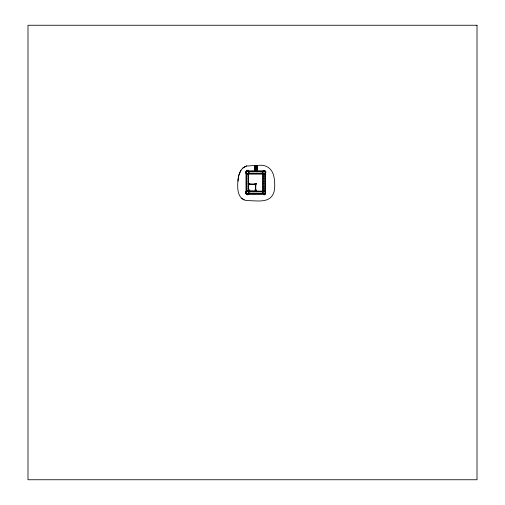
<?xml version="1.0" encoding="UTF-8"?>
<svg xmlns="http://www.w3.org/2000/svg" width="505" height="505" viewBox="0 0 505 505"><rect width="100%" height="100%" fill="white"/><g stroke="black" fill="none" stroke-linecap="round" stroke-linejoin="round"><path stroke-width="0.76" d="M264.027 174.509C270.554 169.547 257.468 169.611 264.027 174.509L264.033 173.922C268.685 170.419 259.381 170.419 264.033 173.922M256.54 194.078L256.546 193.358L255.89 193.358L255.89 194.078M256.698 191.199L256.691 191.919L256.016 191.919L256.281 190.941M245.632 172.483C249.767 164.756 249.767 180.203 245.632 172.483L246.124 172.483C249.053 167.016 249.053 177.943 246.124 172.483M245.632 192.639C249.767 184.912 249.767 200.359 245.632 192.639L246.124 192.639C249.053 187.178 249.053 198.099 246.124 192.639M262.348 192.639C266.482 184.912 266.482 200.359 262.348 192.639L262.84 192.639C265.763 187.178 265.763 198.099 262.84 192.639M238.013 181.042C238.291 175.102 240.235 167.793 246.711 165.943C250.038 166.132 253.207 165.141 256.515 165.615C265.662 163.885 272.208 167.887 274.051 177.186C274.752 181.926 275.086 186.73 274.139 191.483C270.775 203.256 258.825 200.839 249.489 200.662C235.526 201.293 237.205 184.95 238.587 175.809L241.018 170.21M264.342 171.088L264.45 170.52M246.882 174.446L247.008 173.871M247.627 171.088L247.753 170.513M246.882 194.602L247.008 194.027M247.627 191.243L247.753 190.669M263.597 194.602L263.724 194.027M264.342 191.243L264.469 190.669M263.597 174.44L263.724 173.871M264.633 171.233L264.854 170.722M246.472 174.244L246.718 173.726M247.917 171.233L248.163 170.715M246.472 194.4L246.718 193.882M247.917 191.389L248.163 190.871M263.187 194.4L263.433 193.882M264.633 191.389L264.879 190.871M263.187 174.238L263.433 173.726M264.879 171.46L265.226 171.075M246.472 173.499L246.124 173.922L246.124 194.078L246.472 193.655M248.163 171.46L248.511 171.043L262.84 171.043L263.187 171.46M248.163 191.616L248.511 191.199L248.511 173.922L248.163 173.499M263.187 191.616L262.84 191.199L262.84 173.922L263.187 173.499M263.187 193.655L262.84 194.078L248.511 194.078L248.163 193.655M264.879 191.616L265.226 191.199L265.226 173.89L264.879 173.499M246.617 165.949L242.88 168.026M265.068 171.763L265.472 171.46M262.568 173.499L262.998 173.202M245.853 173.499L246.282 173.202M248.353 171.763L248.782 171.46M245.853 193.655L246.282 193.358M248.353 191.919L248.782 191.616M262.568 193.655L262.998 193.358M265.068 191.919L265.497 191.616M265.188 172.11L265.643 171.946M262.398 173.013L262.878 172.855M245.689 173.007L246.162 172.855M248.473 172.11L248.946 171.952M245.689 193.162L246.162 193.011M248.473 192.266L248.946 192.108M262.404 193.162L262.878 193.011M265.188 192.266L265.662 192.108M246.124 186.313L246.718 186.301L246.718 187.084L246.124 187.084M248.511 186.263L247.917 186.276L247.917 187.084L248.725 187.077M265.226 172.483L265.706 172.47M262.341 172.489L262.84 172.483M254.88 166.195L257.266 166.195M254.88 166.732L257.266 166.732M254.88 167.275L257.266 167.275M254.88 167.811L257.266 167.811M254.88 168.348L257.266 168.348M254.88 168.891L257.266 168.891M254.88 169.427L257.266 169.427M254.88 169.964L257.266 169.964M254.88 170.501L257.266 170.501M248.511 172.483L249.009 172.483M248.511 173.922L262.84 173.922M246.124 174.743L246.718 174.743L246.718 175.563L246.124 175.563M248.511 174.743L247.917 174.743L247.917 175.563L248.511 175.563M262.84 174.743L263.433 174.743L263.433 175.563L262.84 175.563M265.226 174.743L264.633 174.743L264.633 175.563L265.226 175.563M246.124 176.39L246.718 176.39L246.718 177.211L246.124 177.211M248.511 176.39L247.917 176.39L247.917 177.211L248.511 177.211M262.84 176.39L263.433 176.39L263.433 177.211L262.84 177.211M265.226 176.39L264.633 176.39L264.633 177.211L265.226 177.211M246.124 178.031L246.718 178.031L246.718 178.858L246.124 178.858M248.511 178.031L247.917 178.031L247.917 178.858L248.511 178.858M262.84 178.031L263.433 178.031L263.433 178.858L262.84 178.858M265.226 178.031L264.633 178.031L264.633 178.858L265.226 178.858M246.124 179.679L246.718 179.679L246.718 180.5L246.124 180.5M248.511 179.679L247.917 179.679L247.917 180.5L248.511 180.5M262.84 179.679L263.433 179.679L263.433 180.5L262.84 180.5M265.226 179.679L264.633 179.679L264.633 180.5L265.226 180.5M246.124 181.327L246.718 181.327L246.718 182.147L246.124 182.147M248.511 181.327L247.917 181.327L247.917 182.147L248.511 182.147M262.84 181.327L263.433 181.327L263.433 182.147L262.84 182.147M265.226 181.327L264.633 181.327L264.633 182.147L265.226 182.147M246.124 182.968L246.718 182.968L246.718 183.795L246.124 183.795M248.511 182.968L247.917 182.968L247.917 183.795L248.511 183.795M262.84 182.968L263.433 182.968L263.433 183.795L262.84 183.795M265.226 182.968L264.633 182.968L264.633 183.795L265.226 183.795M248.511 183.429L249.805 183.429L249.805 184.723L248.511 184.723M249.805 184.073L254.987 184.073M249.805 184.287L254.987 184.287M248.511 184.464L248.511 190.164M246.124 184.615L246.718 184.615L246.718 185.436L246.124 185.436M248.511 184.615L247.917 184.615L247.917 185.436L248.511 185.436M262.84 184.615L263.433 184.615L263.433 185.436L262.84 185.436M265.226 184.615L264.633 184.615L264.633 185.436L265.226 185.436M262.84 186.263L263.433 186.263L263.433 187.084L262.84 187.084M265.226 186.263L264.633 186.263L264.633 187.084L265.226 187.084M246.124 187.904L246.718 187.904L246.718 188.731L246.124 188.731M248.511 187.904L247.917 187.904L247.917 188.731L248.511 188.731M262.84 187.904L263.433 187.904L263.433 188.731L262.84 188.731M265.226 187.904L264.633 187.904L264.633 188.731L265.226 188.731M246.124 189.552L246.718 189.552L246.718 190.372L246.124 190.372M248.511 189.552L247.917 189.552L247.917 190.372L248.511 190.682M262.84 189.552L263.433 189.552L263.433 190.372L262.84 190.372M265.226 189.552L264.633 189.552L264.633 190.372L265.226 190.372M248.511 189.899L249.805 189.899L249.805 191.199M248.511 191.199L262.84 191.199M248.511 192.639L249.009 192.639M265.226 192.639L265.718 192.639M262.398 171.965L262.878 172.11M265.188 172.855L265.649 172.994M245.689 171.952L246.162 172.11M248.473 172.855L248.946 173.007M262.404 192.108L262.878 192.266M265.188 193.011L265.662 193.162M245.689 192.108L246.162 192.266M248.473 193.011L248.946 193.162M241.636 198.194L244.205 199.898M262.562 171.473L262.998 171.763M265.068 173.202L265.478 173.486M245.853 171.46L246.282 171.763M248.353 173.202L248.782 173.499M262.568 191.616L262.998 191.919M265.068 193.358L265.497 193.655M245.853 191.616L246.282 191.919M248.353 193.358L248.782 193.655M246.124 171.043L246.472 171.46M264.879 193.655L265.226 194.078M246.124 191.199L246.472 191.616M263.174 170.728L263.433 171.233M263.187 190.871L263.433 191.389M264.633 193.882L264.879 194.4M246.472 170.715L246.718 171.233M247.917 173.726L248.163 174.244M246.472 190.871L246.718 191.389M247.917 193.882L248.163 194.4M264.633 173.726L264.866 174.231M263.578 170.526L263.724 171.088M263.597 190.669L263.724 191.243M264.342 194.027L264.469 194.602M246.882 170.513L247.008 171.088M247.627 173.871L247.753 174.446M246.882 190.669L247.008 191.243M247.627 194.027L247.753 194.602M264.342 173.871L264.462 174.433M264.014 170.456L264.033 171.043M264.033 190.6L264.033 191.199M264.033 194.078L264.033 194.671M262.158 171.043L262.158 171.763L261.476 171.763L261.476 171.043M262.158 173.922L262.158 173.202L261.476 173.202L261.476 173.922M262.158 191.199L262.158 191.919L261.476 191.919L261.476 191.199M262.158 194.078L262.158 193.358L261.476 193.358L261.476 194.078M260.795 171.043L260.795 171.763L260.113 171.763L260.113 171.043M260.795 173.922L260.795 173.202L260.113 173.202L260.113 173.922M260.795 191.199L260.795 191.919L260.113 191.919L260.113 191.199M260.795 194.078L260.795 193.358L260.113 193.358L260.113 194.078M259.425 171.043L259.425 171.763L258.743 171.763L258.743 171.043M259.425 173.922L259.425 173.202L258.743 173.202L258.743 173.922M259.425 191.199L259.425 191.919L258.743 191.919L258.743 191.199M259.425 194.078L259.425 193.358L258.743 193.358L258.743 194.078M258.061 171.043L258.061 171.763L257.38 171.763L257.38 171.043M258.061 173.922L258.061 173.202L257.38 173.202L257.38 173.922M258.061 191.199L258.061 191.919L257.38 191.919L257.38 191.199M258.061 194.078L258.061 193.358L257.38 193.358L257.38 194.078M257.266 171.043L257.266 165.659L254.88 165.615L254.88 171.043M256.698 171.043L256.698 171.763L256.016 171.763L256.016 171.043M256.698 173.922L256.698 173.202L256.016 173.202L256.016 173.922M256.281 191.199L256.281 189.899L254.987 189.899L254.987 191.199M255.764 184.723L255.764 189.899M255.637 184.723L255.637 189.899M255.334 171.043L255.334 171.763L254.653 171.763L254.653 171.043M255.334 173.922L255.334 173.202L254.653 173.202L254.653 173.922M255.334 191.199L255.334 191.919L254.653 191.919L254.653 191.199M255.246 191.199L249.546 191.199M255.208 194.078L255.208 193.358L254.653 193.358L254.653 194.078M253.971 171.043L253.971 171.763L253.289 171.763L253.289 171.043M253.971 173.922L253.971 173.202L253.289 173.202L253.289 173.922M253.971 191.199L253.971 191.919L253.289 191.919L253.289 191.199M253.971 194.078L253.971 193.358L253.289 193.358L253.289 194.078M252.607 171.043L252.607 171.763L251.926 171.763L251.926 171.043M252.607 173.922L252.607 173.202L251.926 173.202L251.926 173.922M252.633 190.978L252.607 191.919L251.926 191.919L251.926 191.199M252.607 194.078L252.607 193.358L251.926 193.358L251.926 194.078M251.237 171.043L251.237 171.763L250.556 171.763L250.556 171.043M251.237 173.922L251.237 173.202L250.556 173.202L250.556 173.922M251.219 190.978L251.237 191.919L250.556 191.919L250.556 191.199M251.237 194.078L251.237 193.358L250.556 193.358L250.556 194.078M249.874 171.043L249.874 171.763L249.192 171.763L249.192 171.043M249.874 173.922L249.874 173.202L249.192 173.202L249.192 173.922M249.874 191.199L249.874 191.919L249.192 191.919L249.192 191.199M249.874 194.078L249.874 193.358L249.192 193.358L249.192 194.078M247.317 170.444L247.317 171.043M247.317 173.922L247.317 174.515M247.317 190.6L247.317 191.199M247.317 194.078L247.317 194.671M477.01 25.25L27.99 25.25L27.99 479.75L477.01 479.75L477.01 25.25M256.281 183.429L254.987 183.429L254.987 184.723L256.281 184.723L256.281 183.429"/></g></svg>
